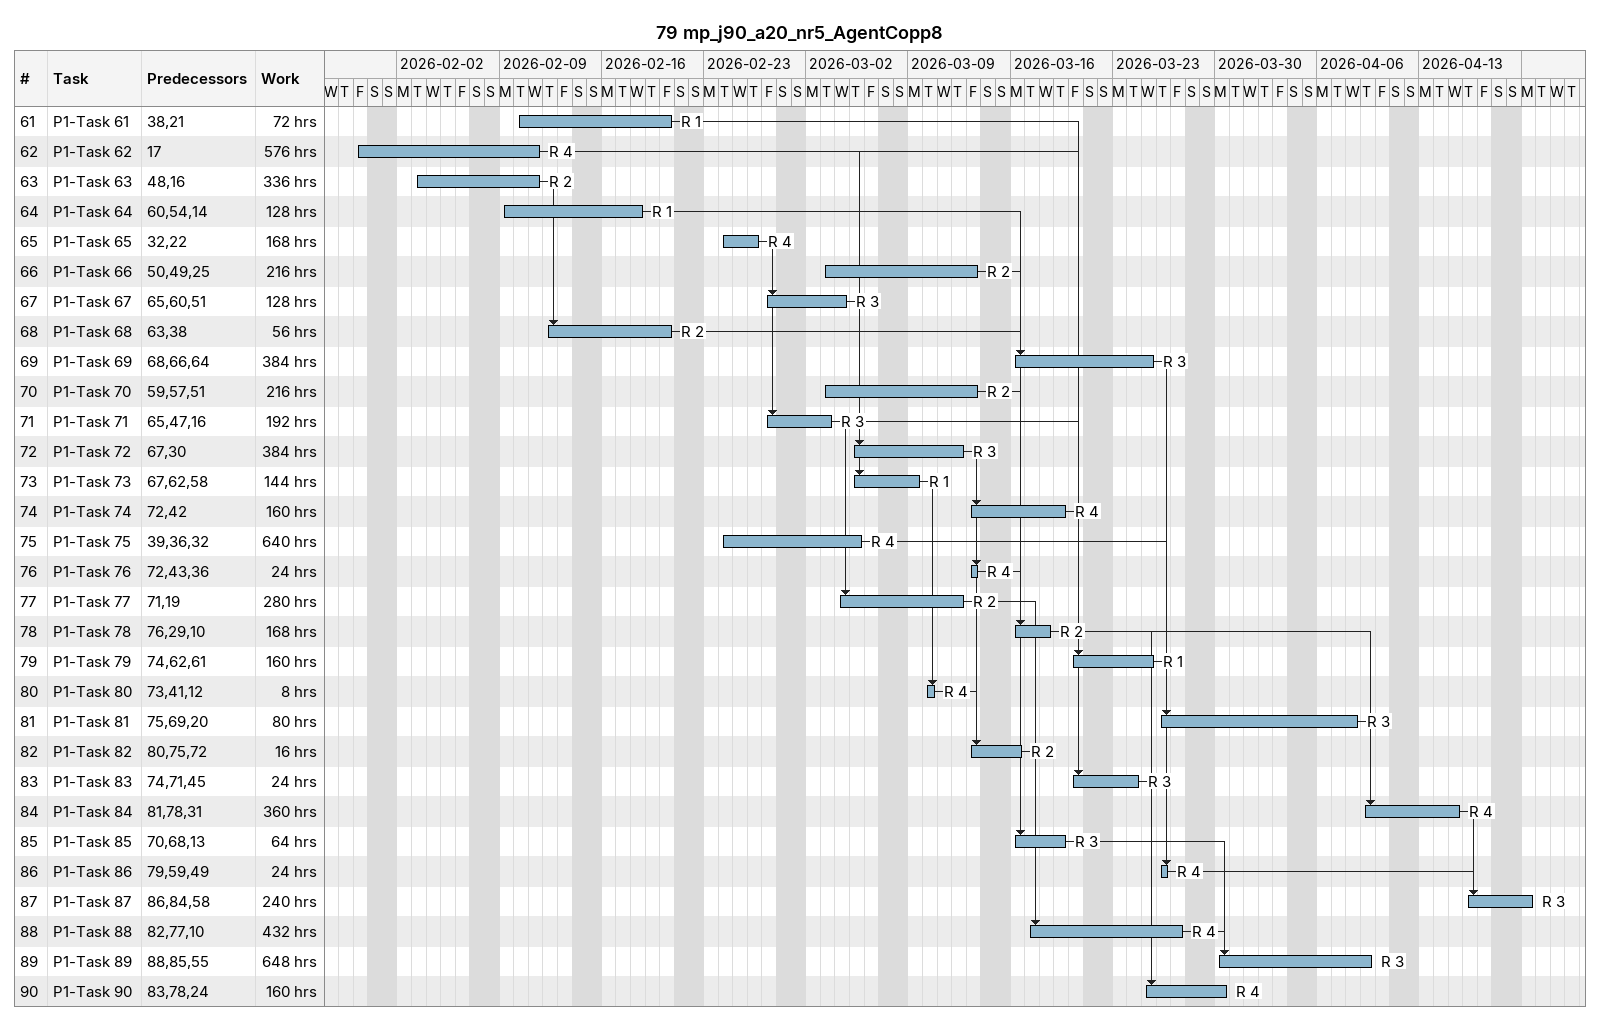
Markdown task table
79 mp_j90_a20_nr5_AgentCopp8

| ID | Task | Start | Finish | Predecessors | Resources | Work (h) |
|---|---|---|---|---|---|---|
| 61 | P1-Task 61 | 2026-02-10 | 2026-02-20 | 38, 21 | R 1 | 72 |
| 62 | P1-Task 62 | 2026-01-30 | 2026-02-11 | 17 | R 4 | 576 |
| 63 | P1-Task 63 | 2026-02-03 | 2026-02-11 | 48, 16 | R 2 | 336 |
| 64 | P1-Task 64 | 2026-02-09 | 2026-02-18 | 60, 54, 14 | R 1 | 128 |
| 65 | P1-Task 65 | 2026-02-24 | 2026-02-26 | 32, 22 | R 4 | 168 |
| 66 | P1-Task 66 | 2026-03-03 | 2026-03-13 | 50, 49, 25 | R 2 | 216 |
| 67 | P1-Task 67 | 2026-02-27 | 2026-03-04 | 65, 60, 51 | R 3 | 128 |
| 68 | P1-Task 68 | 2026-02-12 | 2026-02-20 | 63, 38 | R 2 | 56 |
| 69 | P1-Task 69 | 2026-03-16 | 2026-03-25 | 68, 66, 64 | R 3 | 384 |
| 70 | P1-Task 70 | 2026-03-03 | 2026-03-13 | 59, 57, 51 | R 2 | 216 |
| 71 | P1-Task 71 | 2026-02-27 | 2026-03-03 | 65, 47, 16 | R 3 | 192 |
| 72 | P1-Task 72 | 2026-03-05 | 2026-03-12 | 67, 30 | R 3 | 384 |
| 73 | P1-Task 73 | 2026-03-05 | 2026-03-09 | 67, 62, 58 | R 1 | 144 |
| 74 | P1-Task 74 | 2026-03-13 | 2026-03-19 | 72, 42 | R 4 | 160 |
| 75 | P1-Task 75 | 2026-02-24 | 2026-03-05 | 39, 36, 32 | R 4 | 640 |
| 76 | P1-Task 76 | 2026-03-13 | 2026-03-13 | 72, 43, 36 | R 4 | 24 |
| 77 | P1-Task 77 | 2026-03-04 | 2026-03-12 | 71, 19 | R 2 | 280 |
| 78 | P1-Task 78 | 2026-03-16 | 2026-03-18 | 76, 29, 10 | R 2 | 168 |
| 79 | P1-Task 79 | 2026-03-20 | 2026-03-25 | 74, 62, 61 | R 1 | 160 |
| 80 | P1-Task 80 | 2026-03-10 | 2026-03-10 | 73, 41, 12 | R 4 | 8 |
| 81 | P1-Task 81 | 2026-03-26 | 2026-04-08 | 75, 69, 20 | R 3 | 80 |
| 82 | P1-Task 82 | 2026-03-13 | 2026-03-16 | 80, 75, 72 | R 2 | 16 |
| 83 | P1-Task 83 | 2026-03-20 | 2026-03-24 | 74, 71, 45 | R 3 | 24 |
| 84 | P1-Task 84 | 2026-04-09 | 2026-04-15 | 81, 78, 31 | R 4 | 360 |
| 85 | P1-Task 85 | 2026-03-16 | 2026-03-19 | 70, 68, 13 | R 3 | 64 |
| 86 | P1-Task 86 | 2026-03-26 | 2026-03-26 | 79, 59, 49 | R 4 | 24 |
| 87 | P1-Task 87 | 2026-04-16 | 2026-04-20 | 86, 84, 58 | R 3 | 240 |
| 88 | P1-Task 88 | 2026-03-17 | 2026-03-27 | 82, 77, 10 | R 4 | 432 |
| 89 | P1-Task 89 | 2026-03-30 | 2026-04-09 | 88, 85, 55 | R 3 | 648 |
| 90 | P1-Task 90 | 2026-03-25 | 2026-03-30 | 83, 78, 24 | R 4 | 160 |
